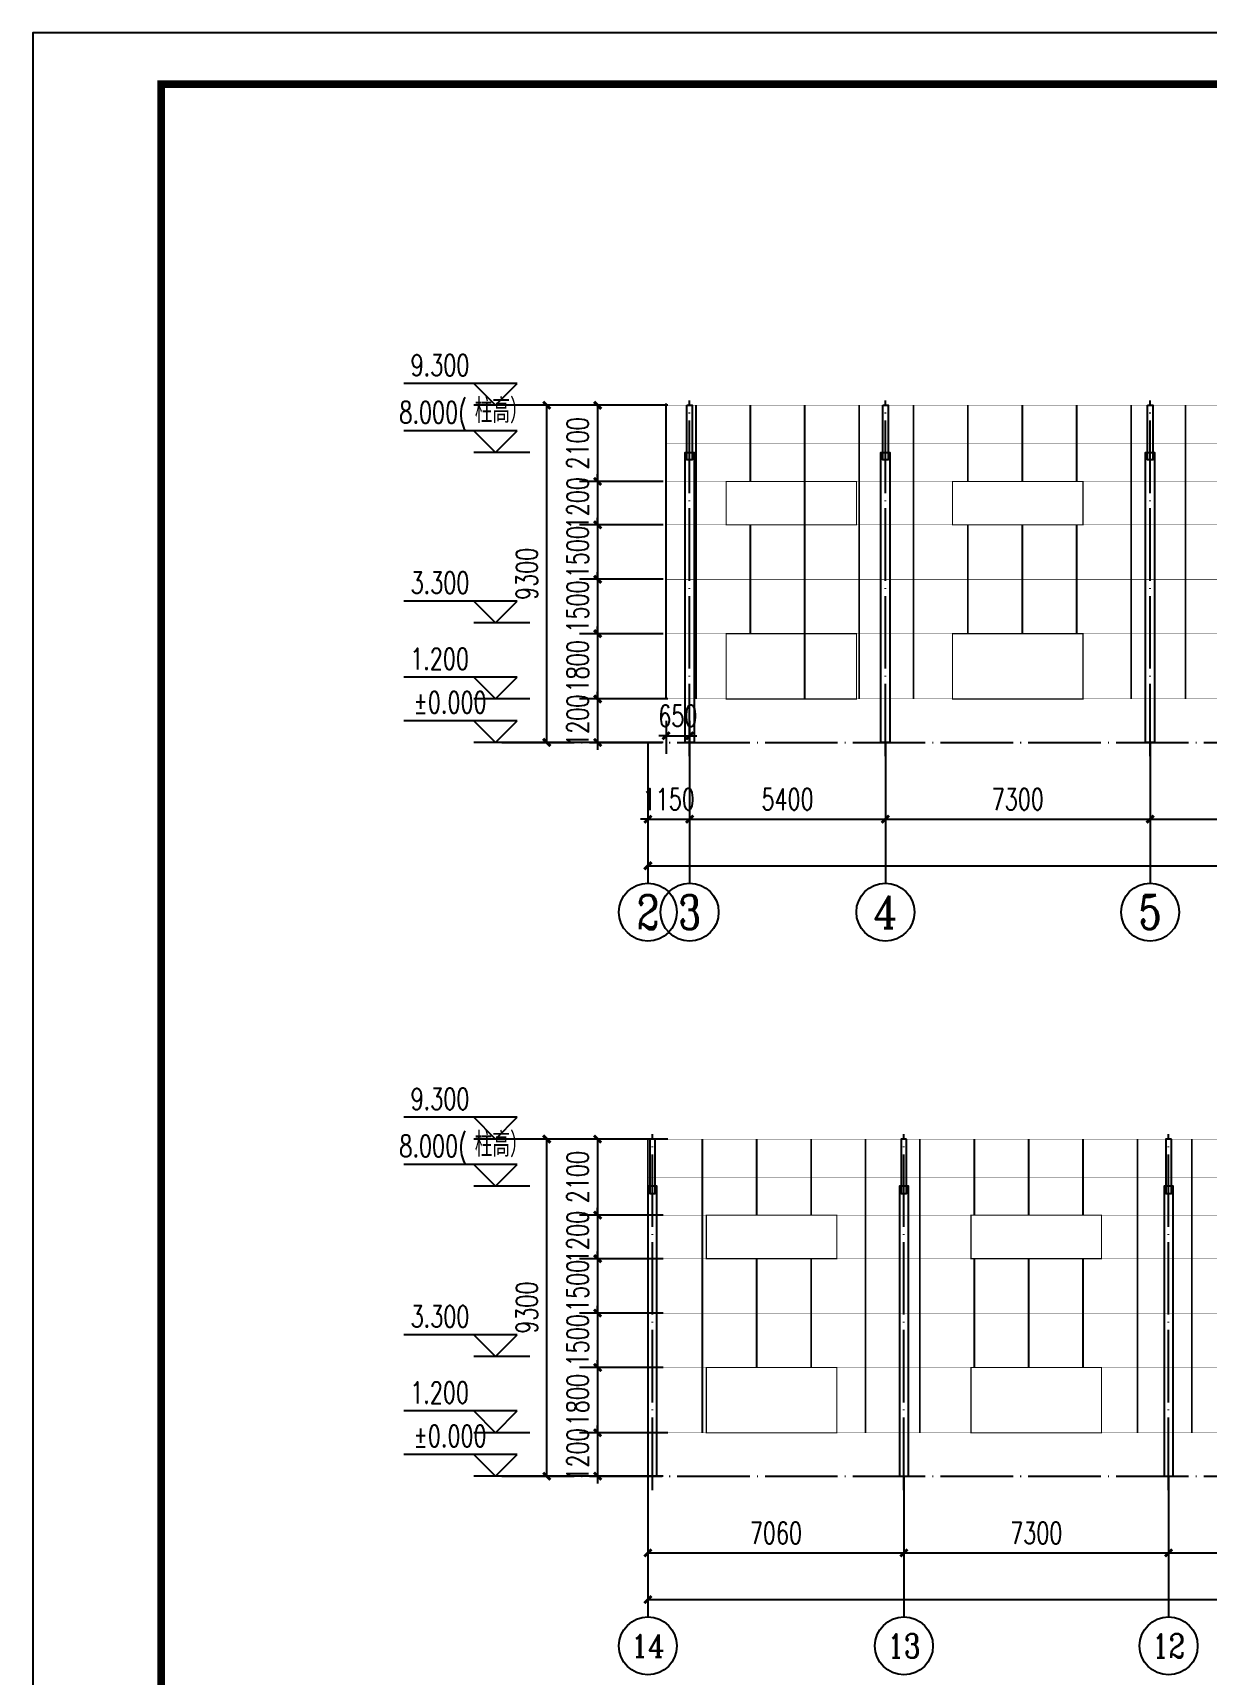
# Model space of a CAD drawing. Extents: x -89996 to 1006241, y -2176 to 440573.
# Drawn here: x 678121 to 710506, y 36525 to 81824 of the extents above; entities that cross this region are included whole.
import ezdxf
from ezdxf.enums import TextEntityAlignment as Align

# ---------------------------------------------------------------- set-up
doc = ezdxf.new("R2010")
doc.units = 0
doc.header["$LTSCALE"] = 1000
doc.header["$MEASUREMENT"] = 0
doc.linetypes.add('DOTE', pattern=[2.42, 2, -0.2, 0.02, -0.2])
for name, color, linetype in [('AXIS', 3, 'Continuous'), ('AXIS_TEXT', 7, 'Continuous'), ('DIM_ELEV', 3, 'Continuous'), ('DOTE', 1, 'DOTE'), ('GZ', 50, 'Continuous'), ('LT', 27, 'Continuous'), ('PUB_TEXT', 7, 'Continuous'), ('PUB_TITLE', 4, 'Continuous')]:
    doc.layers.add(name, color=color, linetype=linetype)
doc.styles.add('_TCH_AXIS', font='COMPLEX', dxfattribs={"bigfont": 'GBCBIG'})
doc.styles.add('_TCH_DIM', font='SIMPLEX', dxfattribs={"bigfont": 'GBCBIG'})
doc.styles.add('_TCH_DIM_T3', font='SIMPLEX', dxfattribs={"width": 0.705882, "bigfont": 'GBCBIG'})
doc.styles.add('COMPLEX', font='COMPLEX')
doc.dimstyles.new('_TCH_ARCH&&200', dxfattribs={"dimtxt": 595, "dimasz": 200, "dimexe": 500, "dimexo": 600, "dimgap": 252.5, "dimtad": 1, "dimdec": 0, "dimzin": 0, "dimdsep": 46, "dimtxsty": '_TCH_DIM_T3', "dimblk": 'ARCHTICK', "dimcen": 0.09, "dimclrt": 7, "dimazin": 2, "dimtfac": 1, "dimtdec": 0, "dimtix": 1, "dimtmove": 2, "dimatfit": 3, "dimfxl": 0, "dimtolj": 1, "dimtzin": 0, "dimarcsym": 0})
doc.dimstyles.new('TCH-200-1', dxfattribs={"dimtxt": 595, "dimasz": 200, "dimexe": 500, "dimexo": 600, "dimgap": 252.5, "dimtad": 1, "dimdec": 0, "dimzin": 0, "dimdsep": 46, "dimtxsty": '_TCH_DIM_T3', "dimblk": 'ARCHTICK', "dimcen": 0.09, "dimclrd": 3, "dimclre": 3, "dimclrt": 7, "dimazin": 2, "dimtfac": 1, "dimtdec": 0, "dimtix": 1, "dimtmove": 2, "dimatfit": 3, "dimfxl": 0, "dimtolj": 1, "dimtzin": 0, "dimarcsym": 0})

# ---------------------------------------------------------------- blocks, each defined once
blk = doc.blocks.new('_ArchTick')
at = {"color": 0, "linetype": 'ByBlock', "const_width": 0.4}
blk.add_lwpolyline([(-0.5, -0.5), (0.5, 0.5)], dxfattribs=at)
blk = doc.blocks.new('*D788')
at = {"color": 3, "lineweight": -2, "transparency": 16777216}
for p, q in [((695558, 71551), (691793, 71551)), ((692293, 62251), (692293, 71551)), ((695248, 62251), (691793, 62251))]:
    blk.add_line(p, q, dxfattribs=at)
at = {"layer": 'Defpoints', "color": 0, "transparency": 16777216}
for p in [(692293, 71551), (696158, 71551), (695848, 62251)]:
    blk.add_point(p, dxfattribs=at)
at = {"color": 3, "lineweight": -2, "transparency": 16777216, "xscale": 200, "yscale": 200, "zscale": 200}
for p, rotation in [((692293, 71551), 90), ((692293, 62251), 270)]:
    blk.add_blockref('_ArchTick', p, dxfattribs=dict(at, rotation=rotation))
at = {"color": 7, "transparency": 16777216, "insert": (691743, 66901), "char_height": 595, "attachment_point": 5, "rotation": 90, "style": '_TCH_DIM_T3'}
blk.add_mtext('\\A1;9300', dxfattribs=at)
blk = doc.blocks.new('*D782')
at = {"layer": 'AXIS', "color": 0, "lineweight": -2, "transparency": 16777216}
for p, q in [((695633, 71551), (693197, 71551)), ((693697, 71551), (693697, 69451)), ((695508, 69451), (693197, 69451))]:
    blk.add_line(p, q, dxfattribs=at)
at = {"layer": 'Defpoints', "color": 0, "transparency": 16777216}
for p in [(696233, 71551), (693697, 69451), (696108, 69451)]:
    blk.add_point(p, dxfattribs=at)
at = {"layer": 'AXIS', "color": 0, "lineweight": -2, "transparency": 16777216, "xscale": 200, "yscale": 200, "zscale": 200}
for p, rotation in [((693697, 71551), 90), ((693697, 69451), 270)]:
    blk.add_blockref('_ArchTick', p, dxfattribs=dict(at, rotation=rotation))
at = {"layer": 'AXIS', "color": 7, "transparency": 16777216, "insert": (693147, 70501), "char_height": 595, "attachment_point": 5, "rotation": 90, "style": '_TCH_DIM_T3'}
blk.add_mtext('\\A1;2100', dxfattribs=at)
blk = doc.blocks.new('*D783')
at = {"layer": 'AXIS', "color": 0, "lineweight": -2, "transparency": 16777216}
for p, q in [((695508, 69451), (693197, 69451)), ((693697, 69451), (693697, 69651)), ((693697, 69451), (693697, 68251)), ((695508, 68251), (693197, 68251)), ((693697, 68251), (693697, 68051))]:
    blk.add_line(p, q, dxfattribs=at)
at = {"layer": 'Defpoints', "color": 0, "transparency": 16777216}
for p in [(696108, 69451), (693697, 68251), (696108, 68251)]:
    blk.add_point(p, dxfattribs=at)
at = {"layer": 'AXIS', "color": 0, "lineweight": -2, "transparency": 16777216, "xscale": 200, "yscale": 200, "zscale": 200}
for p, rotation in [((693697, 69451), 270), ((693697, 68251), 90)]:
    blk.add_blockref('_ArchTick', p, dxfattribs=dict(at, rotation=rotation))
at = {"layer": 'AXIS', "color": 7, "transparency": 16777216, "insert": (693147, 68851), "char_height": 595, "attachment_point": 5, "rotation": 90, "style": '_TCH_DIM_T3'}
blk.add_mtext('\\A1;1200', dxfattribs=at)
blk = doc.blocks.new('*D784')
at = {"layer": 'AXIS', "color": 0, "lineweight": -2, "transparency": 16777216}
for p, q in [((693697, 68251), (693697, 68451)), ((695508, 68251), (693197, 68251)), ((693697, 68251), (693697, 66751)), ((695508, 66751), (693197, 66751)), ((693697, 66751), (693697, 66551))]:
    blk.add_line(p, q, dxfattribs=at)
at = {"layer": 'Defpoints', "color": 0, "transparency": 16777216}
for p in [(696108, 68251), (693697, 66751), (696108, 66751)]:
    blk.add_point(p, dxfattribs=at)
at = {"layer": 'AXIS', "color": 0, "lineweight": -2, "transparency": 16777216, "xscale": 200, "yscale": 200, "zscale": 200}
for p, rotation in [((693697, 68251), 270), ((693697, 66751), 90)]:
    blk.add_blockref('_ArchTick', p, dxfattribs=dict(at, rotation=rotation))
at = {"layer": 'AXIS', "color": 7, "transparency": 16777216, "insert": (693147, 67501), "char_height": 595, "attachment_point": 5, "rotation": 90, "style": '_TCH_DIM_T3'}
blk.add_mtext('\\A1;1500', dxfattribs=at)
blk = doc.blocks.new('*D785')
at = {"layer": 'AXIS', "color": 0, "lineweight": -2, "transparency": 16777216}
for p, q in [((695508, 66751), (693197, 66751)), ((693697, 66751), (693697, 66951)), ((693697, 66751), (693697, 65251)), ((695508, 65251), (693197, 65251)), ((693697, 65251), (693697, 65051))]:
    blk.add_line(p, q, dxfattribs=at)
at = {"layer": 'Defpoints', "color": 0, "transparency": 16777216}
for p in [(696108, 66751), (693697, 65251), (696108, 65251)]:
    blk.add_point(p, dxfattribs=at)
at = {"layer": 'AXIS', "color": 0, "lineweight": -2, "transparency": 16777216, "xscale": 200, "yscale": 200, "zscale": 200}
for p, rotation in [((693697, 66751), 270), ((693697, 65251), 90)]:
    blk.add_blockref('_ArchTick', p, dxfattribs=dict(at, rotation=rotation))
at = {"layer": 'AXIS', "color": 7, "transparency": 16777216, "insert": (693147, 66001), "char_height": 595, "attachment_point": 5, "rotation": 90, "style": '_TCH_DIM_T3'}
blk.add_mtext('\\A1;1500', dxfattribs=at)
blk = doc.blocks.new('*D786')
at = {"layer": 'AXIS', "color": 0, "lineweight": -2, "transparency": 16777216}
for p, q in [((695508, 65251), (693197, 65251)), ((693697, 65251), (693697, 65451)), ((693697, 65251), (693697, 63451)), ((695508, 63451), (693197, 63451)), ((693697, 63451), (693697, 63251))]:
    blk.add_line(p, q, dxfattribs=at)
at = {"layer": 'Defpoints', "color": 0, "transparency": 16777216}
for p in [(696108, 65251), (693697, 63451), (696108, 63451)]:
    blk.add_point(p, dxfattribs=at)
at = {"layer": 'AXIS', "color": 0, "lineweight": -2, "transparency": 16777216, "xscale": 200, "yscale": 200, "zscale": 200}
for p, rotation in [((693697, 65251), 270), ((693697, 63451), 90)]:
    blk.add_blockref('_ArchTick', p, dxfattribs=dict(at, rotation=rotation))
at = {"layer": 'AXIS', "color": 7, "transparency": 16777216, "insert": (693147, 64351), "char_height": 595, "attachment_point": 5, "rotation": 90, "style": '_TCH_DIM_T3'}
blk.add_mtext('\\A1;1800', dxfattribs=at)
blk = doc.blocks.new('*D787')
at = {"layer": 'AXIS', "color": 0, "lineweight": -2, "transparency": 16777216}
for p, q in [((695633, 63451), (693197, 63451)), ((693697, 63451), (693697, 63651)), ((693697, 63451), (693697, 62251)), ((695508, 62251), (693197, 62251)), ((693697, 62251), (693697, 62051))]:
    blk.add_line(p, q, dxfattribs=at)
at = {"layer": 'Defpoints', "color": 0, "transparency": 16777216}
for p in [(696233, 63451), (693697, 62251), (696108, 62251)]:
    blk.add_point(p, dxfattribs=at)
at = {"layer": 'AXIS', "color": 0, "lineweight": -2, "transparency": 16777216, "xscale": 200, "yscale": 200, "zscale": 200}
for p, rotation in [((693697, 63451), 270), ((693697, 62251), 90)]:
    blk.add_blockref('_ArchTick', p, dxfattribs=dict(at, rotation=rotation))
at = {"layer": 'AXIS', "color": 7, "transparency": 16777216, "insert": (693147, 62851), "char_height": 595, "attachment_point": 5, "rotation": 90, "style": '_TCH_DIM_T3'}
blk.add_mtext('\\A1;1200', dxfattribs=at)
blk = doc.blocks.new('A$C42343755')
at = {"layer": 'DOTE', "linetype": 'DOTE'}
blk.add_line((0, -382), (0, 9436), dxfattribs=at)
at = {"layer": 'GZ'}
for points in [[(-75, 9300), (75, 9300), (75, 7800), (-75, 7800)], [(-125, 0), (-125, 8000), (125, 8000), (125, 0)]]:
    blk.add_lwpolyline(points, close=True, dxfattribs=at)
blk = doc.blocks.new('*D789')
at = {"color": 3, "lineweight": -2, "transparency": 16777216}
for p, q in [((695583, 62851), (695583, 61935)), ((696233, 62851), (696233, 61935)), ((695583, 62435), (695383, 62435)), ((695583, 62435), (696233, 62435)), ((696233, 62435), (696433, 62435))]:
    blk.add_line(p, q, dxfattribs=at)
at = {"layer": 'Defpoints', "color": 0, "transparency": 16777216}
for p in [(695583, 63451), (696233, 63451), (696233, 62435)]:
    blk.add_point(p, dxfattribs=at)
at = {"color": 3, "lineweight": -2, "transparency": 16777216, "xscale": 200, "yscale": 200, "zscale": 200}
blk.add_blockref('_ArchTick', (695583, 62435), dxfattribs=at)
at = {"color": 3, "lineweight": -2, "transparency": 16777216, "xscale": 200, "yscale": 200, "zscale": 200, "rotation": 180}
blk.add_blockref('_ArchTick', (696233, 62435), dxfattribs=at)
at = {"color": 7, "transparency": 16777216, "insert": (695908, 62985), "char_height": 595, "attachment_point": 5, "style": '_TCH_DIM_T3'}
blk.add_mtext('\\A1;650', dxfattribs=at)
blk = doc.blocks.new('*D798')
at = {"color": 3, "lineweight": -2, "transparency": 16777216}
for p, q in [((695558, 51312), (691793, 51312)), ((692293, 42012), (692293, 51312)), ((695248, 42012), (691793, 42012))]:
    blk.add_line(p, q, dxfattribs=at)
at = {"layer": 'Defpoints', "color": 0, "transparency": 16777216}
for p in [(692293, 51312), (696158, 51312), (695848, 42012)]:
    blk.add_point(p, dxfattribs=at)
at = {"color": 3, "lineweight": -2, "transparency": 16777216, "xscale": 200, "yscale": 200, "zscale": 200}
for p, rotation in [((692293, 51312), 90), ((692293, 42012), 270)]:
    blk.add_blockref('_ArchTick', p, dxfattribs=dict(at, rotation=rotation))
at = {"color": 7, "transparency": 16777216, "insert": (691743, 46662), "char_height": 595, "attachment_point": 5, "rotation": 90, "style": '_TCH_DIM_T3'}
blk.add_mtext('\\A1;9300', dxfattribs=at)
blk = doc.blocks.new('*D799')
at = {"layer": 'AXIS', "color": 0, "lineweight": -2, "transparency": 16777216}
for p, q in [((695633, 51312), (693197, 51312)), ((693697, 51312), (693697, 49212)), ((695508, 49212), (693197, 49212))]:
    blk.add_line(p, q, dxfattribs=at)
at = {"layer": 'Defpoints', "color": 0, "transparency": 16777216}
for p in [(696233, 51312), (693697, 49212), (696108, 49212)]:
    blk.add_point(p, dxfattribs=at)
at = {"layer": 'AXIS', "color": 0, "lineweight": -2, "transparency": 16777216, "xscale": 200, "yscale": 200, "zscale": 200}
for p, rotation in [((693697, 51312), 90), ((693697, 49212), 270)]:
    blk.add_blockref('_ArchTick', p, dxfattribs=dict(at, rotation=rotation))
at = {"layer": 'AXIS', "color": 7, "transparency": 16777216, "insert": (693147, 50262), "char_height": 595, "attachment_point": 5, "rotation": 90, "style": '_TCH_DIM_T3'}
blk.add_mtext('\\A1;2100', dxfattribs=at)
blk = doc.blocks.new('*D800')
at = {"layer": 'AXIS', "color": 0, "lineweight": -2, "transparency": 16777216}
for p, q in [((693697, 49212), (693697, 49412)), ((695508, 49212), (693197, 49212)), ((693697, 49212), (693697, 48012)), ((695508, 48012), (693197, 48012)), ((693697, 48012), (693697, 47812))]:
    blk.add_line(p, q, dxfattribs=at)
at = {"layer": 'Defpoints', "color": 0, "transparency": 16777216}
for p in [(696108, 49212), (693697, 48012), (696108, 48012)]:
    blk.add_point(p, dxfattribs=at)
at = {"layer": 'AXIS', "color": 0, "lineweight": -2, "transparency": 16777216, "xscale": 200, "yscale": 200, "zscale": 200}
for p, rotation in [((693697, 49212), 270), ((693697, 48012), 90)]:
    blk.add_blockref('_ArchTick', p, dxfattribs=dict(at, rotation=rotation))
at = {"layer": 'AXIS', "color": 7, "transparency": 16777216, "insert": (693147, 48612), "char_height": 595, "attachment_point": 5, "rotation": 90, "style": '_TCH_DIM_T3'}
blk.add_mtext('\\A1;1200', dxfattribs=at)
blk = doc.blocks.new('*D801')
at = {"layer": 'AXIS', "color": 0, "lineweight": -2, "transparency": 16777216}
for p, q in [((693697, 48012), (693697, 48212)), ((695508, 48012), (693197, 48012)), ((693697, 48012), (693697, 46512)), ((695508, 46512), (693197, 46512)), ((693697, 46512), (693697, 46312))]:
    blk.add_line(p, q, dxfattribs=at)
at = {"layer": 'Defpoints', "color": 0, "transparency": 16777216}
for p in [(696108, 48012), (693697, 46512), (696108, 46512)]:
    blk.add_point(p, dxfattribs=at)
at = {"layer": 'AXIS', "color": 0, "lineweight": -2, "transparency": 16777216, "xscale": 200, "yscale": 200, "zscale": 200}
for p, rotation in [((693697, 48012), 270), ((693697, 46512), 90)]:
    blk.add_blockref('_ArchTick', p, dxfattribs=dict(at, rotation=rotation))
at = {"layer": 'AXIS', "color": 7, "transparency": 16777216, "insert": (693147, 47262), "char_height": 595, "attachment_point": 5, "rotation": 90, "style": '_TCH_DIM_T3'}
blk.add_mtext('\\A1;1500', dxfattribs=at)
blk = doc.blocks.new('*D802')
at = {"layer": 'AXIS', "color": 0, "lineweight": -2, "transparency": 16777216}
for p, q in [((693697, 46512), (693697, 46712)), ((695508, 46512), (693197, 46512)), ((693697, 46512), (693697, 45012)), ((695508, 45012), (693197, 45012)), ((693697, 45012), (693697, 44812))]:
    blk.add_line(p, q, dxfattribs=at)
at = {"layer": 'Defpoints', "color": 0, "transparency": 16777216}
for p in [(696108, 46512), (693697, 45012), (696108, 45012)]:
    blk.add_point(p, dxfattribs=at)
at = {"layer": 'AXIS', "color": 0, "lineweight": -2, "transparency": 16777216, "xscale": 200, "yscale": 200, "zscale": 200}
for p, rotation in [((693697, 46512), 270), ((693697, 45012), 90)]:
    blk.add_blockref('_ArchTick', p, dxfattribs=dict(at, rotation=rotation))
at = {"layer": 'AXIS', "color": 7, "transparency": 16777216, "insert": (693147, 45762), "char_height": 595, "attachment_point": 5, "rotation": 90, "style": '_TCH_DIM_T3'}
blk.add_mtext('\\A1;1500', dxfattribs=at)
blk = doc.blocks.new('*D803')
at = {"layer": 'AXIS', "color": 0, "lineweight": -2, "transparency": 16777216}
for p, q in [((695508, 45012), (693197, 45012)), ((693697, 45012), (693697, 45212)), ((693697, 45012), (693697, 43212)), ((695508, 43212), (693197, 43212)), ((693697, 43212), (693697, 43012))]:
    blk.add_line(p, q, dxfattribs=at)
at = {"layer": 'Defpoints', "color": 0, "transparency": 16777216}
for p in [(696108, 45012), (693697, 43212), (696108, 43212)]:
    blk.add_point(p, dxfattribs=at)
at = {"layer": 'AXIS', "color": 0, "lineweight": -2, "transparency": 16777216, "xscale": 200, "yscale": 200, "zscale": 200}
for p, rotation in [((693697, 45012), 270), ((693697, 43212), 90)]:
    blk.add_blockref('_ArchTick', p, dxfattribs=dict(at, rotation=rotation))
at = {"layer": 'AXIS', "color": 7, "transparency": 16777216, "insert": (693147, 44112), "char_height": 595, "attachment_point": 5, "rotation": 90, "style": '_TCH_DIM_T3'}
blk.add_mtext('\\A1;1800', dxfattribs=at)
blk = doc.blocks.new('*D804')
at = {"layer": 'AXIS', "color": 0, "lineweight": -2, "transparency": 16777216}
for p, q in [((695633, 43212), (693197, 43212)), ((693697, 43212), (693697, 43412)), ((693697, 43212), (693697, 42012)), ((695508, 42012), (693197, 42012)), ((693697, 42012), (693697, 41812))]:
    blk.add_line(p, q, dxfattribs=at)
at = {"layer": 'Defpoints', "color": 0, "transparency": 16777216}
for p in [(696233, 43212), (693697, 42012), (696108, 42012)]:
    blk.add_point(p, dxfattribs=at)
at = {"layer": 'AXIS', "color": 0, "lineweight": -2, "transparency": 16777216, "xscale": 200, "yscale": 200, "zscale": 200}
for p, rotation in [((693697, 43212), 270), ((693697, 42012), 90)]:
    blk.add_blockref('_ArchTick', p, dxfattribs=dict(at, rotation=rotation))
at = {"layer": 'AXIS', "color": 7, "transparency": 16777216, "insert": (693147, 42612), "char_height": 595, "attachment_point": 5, "rotation": 90, "style": '_TCH_DIM_T3'}
blk.add_mtext('\\A1;1200', dxfattribs=at)
blk = doc.blocks.new('*D2800')
at = {"layer": 'AXIS', "color": 0, "lineweight": -2, "transparency": 16777216}
for p, q in [((709443, 41412), (709443, 39396)), ((716743, 41412), (716743, 39396)), ((709443, 39896), (716743, 39896))]:
    blk.add_line(p, q, dxfattribs=at)
at = {"layer": 'Defpoints', "color": 0, "transparency": 16777216}
for p in [(709443, 42012), (716743, 42012), (716743, 39896)]:
    blk.add_point(p, dxfattribs=at)
at = {"layer": 'AXIS', "color": 0, "lineweight": -2, "transparency": 16777216, "xscale": 200, "yscale": 200, "zscale": 200, "rotation": 180}
blk.add_blockref('_ArchTick', (709443, 39896), dxfattribs=at)
at = {"layer": 'AXIS', "color": 0, "lineweight": -2, "transparency": 16777216, "xscale": 200, "yscale": 200, "zscale": 200}
blk.add_blockref('_ArchTick', (716743, 39896), dxfattribs=at)
at = {"layer": 'AXIS', "color": 7, "transparency": 16777216, "insert": (713093, 40446), "char_height": 595, "attachment_point": 5, "style": '_TCH_DIM_T3'}
blk.add_mtext('\\A1;7300', dxfattribs=at)
blk = doc.blocks.new('*D2801')
at = {"layer": 'AXIS', "color": 0, "lineweight": -2, "transparency": 16777216}
for p, q in [((702143, 41412), (702143, 39396)), ((709443, 41412), (709443, 39396)), ((702143, 39896), (709443, 39896))]:
    blk.add_line(p, q, dxfattribs=at)
at = {"layer": 'Defpoints', "color": 0, "transparency": 16777216}
for p in [(702143, 42012), (709443, 42012), (709443, 39896)]:
    blk.add_point(p, dxfattribs=at)
at = {"layer": 'AXIS', "color": 0, "lineweight": -2, "transparency": 16777216, "xscale": 200, "yscale": 200, "zscale": 200, "rotation": 180}
blk.add_blockref('_ArchTick', (702143, 39896), dxfattribs=at)
at = {"layer": 'AXIS', "color": 0, "lineweight": -2, "transparency": 16777216, "xscale": 200, "yscale": 200, "zscale": 200}
blk.add_blockref('_ArchTick', (709443, 39896), dxfattribs=at)
at = {"layer": 'AXIS', "color": 7, "transparency": 16777216, "insert": (705793, 40446), "char_height": 595, "attachment_point": 5, "style": '_TCH_DIM_T3'}
blk.add_mtext('\\A1;7300', dxfattribs=at)
blk = doc.blocks.new('*D2802')
at = {"layer": 'AXIS', "color": 0, "lineweight": -2, "transparency": 16777216}
for p, q in [((695083, 41412), (695083, 39396)), ((702143, 41412), (702143, 39396)), ((695083, 39896), (702143, 39896))]:
    blk.add_line(p, q, dxfattribs=at)
at = {"layer": 'Defpoints', "color": 0, "transparency": 16777216}
for p in [(695083, 42012), (702143, 42012), (702143, 39896)]:
    blk.add_point(p, dxfattribs=at)
at = {"layer": 'AXIS', "color": 0, "lineweight": -2, "transparency": 16777216, "xscale": 200, "yscale": 200, "zscale": 200, "rotation": 180}
blk.add_blockref('_ArchTick', (695083, 39896), dxfattribs=at)
at = {"layer": 'AXIS', "color": 0, "lineweight": -2, "transparency": 16777216, "xscale": 200, "yscale": 200, "zscale": 200}
blk.add_blockref('_ArchTick', (702143, 39896), dxfattribs=at)
at = {"layer": 'AXIS', "color": 7, "transparency": 16777216, "insert": (698613, 40446), "char_height": 595, "attachment_point": 5, "style": '_TCH_DIM_T3'}
blk.add_mtext('\\A1;7060', dxfattribs=at)
blk = doc.blocks.new('*D2803')
at = {"layer": 'AXIS', "color": 0, "lineweight": -2, "transparency": 16777216}
for p, q in [((695083, 41412), (695083, 38110)), ((774393, 41412), (774393, 38110)), ((695083, 38610), (774393, 38610))]:
    blk.add_line(p, q, dxfattribs=at)
at = {"layer": 'Defpoints', "color": 0, "transparency": 16777216}
for p in [(695083, 42012), (774393, 42012), (774393, 38610)]:
    blk.add_point(p, dxfattribs=at)
at = {"layer": 'AXIS', "color": 0, "lineweight": -2, "transparency": 16777216, "xscale": 200, "yscale": 200, "zscale": 200, "rotation": 180}
blk.add_blockref('_ArchTick', (695083, 38610), dxfattribs=at)
at = {"layer": 'AXIS', "color": 0, "lineweight": -2, "transparency": 16777216, "xscale": 200, "yscale": 200, "zscale": 200}
blk.add_blockref('_ArchTick', (774393, 38610), dxfattribs=at)
at = {"layer": 'AXIS', "color": 7, "transparency": 16777216, "insert": (734738, 39160), "char_height": 595, "attachment_point": 5, "style": '_TCH_DIM_T3'}
blk.add_mtext('\\A1;79310', dxfattribs=at)
blk = doc.blocks.new('*D2811')
at = {"layer": 'AXIS', "color": 0, "lineweight": -2, "transparency": 16777216}
for p, q in [((695083, 61651), (695083, 59635)), ((696233, 61651), (696233, 59635)), ((695083, 60135), (694883, 60135)), ((695083, 60135), (696233, 60135)), ((696233, 60135), (696433, 60135))]:
    blk.add_line(p, q, dxfattribs=at)
at = {"layer": 'Defpoints', "color": 0, "transparency": 16777216}
for p in [(695083, 62251), (696233, 62251), (696233, 60135)]:
    blk.add_point(p, dxfattribs=at)
at = {"layer": 'AXIS', "color": 0, "lineweight": -2, "transparency": 16777216, "xscale": 200, "yscale": 200, "zscale": 200}
blk.add_blockref('_ArchTick', (695083, 60135), dxfattribs=at)
at = {"layer": 'AXIS', "color": 0, "lineweight": -2, "transparency": 16777216, "xscale": 200, "yscale": 200, "zscale": 200, "rotation": 180}
blk.add_blockref('_ArchTick', (696233, 60135), dxfattribs=at)
at = {"layer": 'AXIS', "color": 7, "transparency": 16777216, "insert": (695658, 60685), "char_height": 595, "attachment_point": 5, "style": '_TCH_DIM_T3'}
blk.add_mtext('\\A1;1150', dxfattribs=at)
blk = doc.blocks.new('*D2812')
at = {"layer": 'AXIS', "color": 0, "lineweight": -2, "transparency": 16777216}
for p, q in [((696233, 61651), (696233, 59635)), ((701633, 61651), (701633, 59635)), ((696233, 60135), (701633, 60135))]:
    blk.add_line(p, q, dxfattribs=at)
at = {"layer": 'Defpoints', "color": 0, "transparency": 16777216}
for p in [(696233, 62251), (701633, 62251), (701633, 60135)]:
    blk.add_point(p, dxfattribs=at)
at = {"layer": 'AXIS', "color": 0, "lineweight": -2, "transparency": 16777216, "xscale": 200, "yscale": 200, "zscale": 200, "rotation": 180}
blk.add_blockref('_ArchTick', (696233, 60135), dxfattribs=at)
at = {"layer": 'AXIS', "color": 0, "lineweight": -2, "transparency": 16777216, "xscale": 200, "yscale": 200, "zscale": 200}
blk.add_blockref('_ArchTick', (701633, 60135), dxfattribs=at)
at = {"layer": 'AXIS', "color": 7, "transparency": 16777216, "insert": (698933, 60685), "char_height": 595, "attachment_point": 5, "style": '_TCH_DIM_T3'}
blk.add_mtext('\\A1;5400', dxfattribs=at)
blk = doc.blocks.new('*D2813')
at = {"layer": 'AXIS', "color": 0, "lineweight": -2, "transparency": 16777216}
for p, q in [((701633, 61651), (701633, 59635)), ((708933, 61651), (708933, 59635)), ((701633, 60135), (708933, 60135))]:
    blk.add_line(p, q, dxfattribs=at)
at = {"layer": 'Defpoints', "color": 0, "transparency": 16777216}
for p in [(701633, 62251), (708933, 62251), (708933, 60135)]:
    blk.add_point(p, dxfattribs=at)
at = {"layer": 'AXIS', "color": 0, "lineweight": -2, "transparency": 16777216, "xscale": 200, "yscale": 200, "zscale": 200, "rotation": 180}
blk.add_blockref('_ArchTick', (701633, 60135), dxfattribs=at)
at = {"layer": 'AXIS', "color": 0, "lineweight": -2, "transparency": 16777216, "xscale": 200, "yscale": 200, "zscale": 200}
blk.add_blockref('_ArchTick', (708933, 60135), dxfattribs=at)
at = {"layer": 'AXIS', "color": 7, "transparency": 16777216, "insert": (705283, 60685), "char_height": 595, "attachment_point": 5, "style": '_TCH_DIM_T3'}
blk.add_mtext('\\A1;7300', dxfattribs=at)
blk = doc.blocks.new('*D2814')
at = {"layer": 'AXIS', "color": 0, "lineweight": -2, "transparency": 16777216}
for p, q in [((708933, 61651), (708933, 59635)), ((716233, 61651), (716233, 59635)), ((708933, 60135), (716233, 60135))]:
    blk.add_line(p, q, dxfattribs=at)
at = {"layer": 'Defpoints', "color": 0, "transparency": 16777216}
for p in [(708933, 62251), (716233, 62251), (716233, 60135)]:
    blk.add_point(p, dxfattribs=at)
at = {"layer": 'AXIS', "color": 0, "lineweight": -2, "transparency": 16777216, "xscale": 200, "yscale": 200, "zscale": 200, "rotation": 180}
blk.add_blockref('_ArchTick', (708933, 60135), dxfattribs=at)
at = {"layer": 'AXIS', "color": 0, "lineweight": -2, "transparency": 16777216, "xscale": 200, "yscale": 200, "zscale": 200}
blk.add_blockref('_ArchTick', (716233, 60135), dxfattribs=at)
at = {"layer": 'AXIS', "color": 7, "transparency": 16777216, "insert": (712583, 60685), "char_height": 595, "attachment_point": 5, "style": '_TCH_DIM_T3'}
blk.add_mtext('\\A1;7300', dxfattribs=at)
blk = doc.blocks.new('*D2823')
at = {"layer": 'AXIS', "color": 0, "lineweight": -2, "transparency": 16777216}
for p, q in [((695083, 61651), (695083, 58349)), ((774393, 61651), (774393, 58349)), ((695083, 58849), (774393, 58849))]:
    blk.add_line(p, q, dxfattribs=at)
at = {"layer": 'Defpoints', "color": 0, "transparency": 16777216}
for p in [(695083, 62251), (774393, 62251), (774393, 58849)]:
    blk.add_point(p, dxfattribs=at)
at = {"layer": 'AXIS', "color": 0, "lineweight": -2, "transparency": 16777216, "xscale": 200, "yscale": 200, "zscale": 200, "rotation": 180}
blk.add_blockref('_ArchTick', (695083, 58849), dxfattribs=at)
at = {"layer": 'AXIS', "color": 0, "lineweight": -2, "transparency": 16777216, "xscale": 200, "yscale": 200, "zscale": 200}
blk.add_blockref('_ArchTick', (774393, 58849), dxfattribs=at)
at = {"layer": 'AXIS', "color": 7, "transparency": 16777216, "insert": (734738, 59399), "char_height": 595, "attachment_point": 5, "style": '_TCH_DIM_T3'}
blk.add_mtext('\\A1;79310', dxfattribs=at)
blk = doc.blocks.new('_AXISO')
blk.add_circle((0, 0), 0.5)
at = {"layer": 'AXIS_TEXT', "style": 'COMPLEX', "width": 1.041667}
blk.add_attdef('A', text='', height=0.56, dxfattribs=at).set_placement((-0.25, -0.28), (0.25, -0.28), align=Align.FIT)

msp = doc.modelspace()

# ---------------------------------------------------------------- linework, layer by layer
at = {"color": 6, "const_width": 50}
for points in [[(695582.97, 71550.56), (695582.97, 63450.56)], [(696407.97, 71550.56), (696407.97, 63450.56)], [(697907.97, 71550.56), (697907.97, 69450.56)], [(699407.97, 71550.56), (699407.97, 63450.56)], [(700907.97, 71550.56), (700907.97, 63450.56)], [(702407.97, 71550.56), (702407.97, 63450.56)], [(703907.97, 71550.56), (703907.97, 69450.56)], [(705407.97, 71550.56), (705407.97, 69450.56)], [(706907.97, 71550.56), (706907.97, 69450.56)], [(708407.97, 71550.56), (708407.97, 63450.56)], [(709907.97, 71550.56), (709907.97, 63450.56)], [(697907.97, 68250.56), (697907.97, 65250.56)], [(703907.97, 68250.56), (703907.97, 65250.56)], [(705407.97, 68250.56), (705407.97, 65250.56)], [(706907.97, 68250.56), (706907.97, 65250.56)], [(695083.14, 51311.57), (695083.14, 43211.57)], [(696583.14, 51311.57), (696583.14, 43211.57)], [(698083.14, 51311.57), (698083.14, 49211.57)], [(699583.14, 51311.57), (699583.14, 49211.57)], [(701083.14, 51311.57), (701083.14, 43211.57)], [(702583.14, 51311.57), (702583.14, 43211.57)], [(704083.14, 51311.57), (704083.14, 49211.57)], [(705583.14, 51311.57), (705583.14, 49211.57)], [(707083.14, 51311.57), (707083.14, 49211.57)], [(708583.14, 51311.57), (708583.14, 43211.57)], [(710083.14, 51311.57), (710083.14, 43211.57)], [(698083.14, 48011.57), (698083.14, 45011.57)], [(699583.14, 48011.57), (699583.14, 45011.57)], [(704083.14, 48011.57), (704083.14, 45011.57)], [(705583.14, 48011.57), (705583.14, 45011.57)], [(707083.14, 48011.57), (707083.14, 45011.57)]]:
    msp.add_lwpolyline(points, dxfattribs=at)
at = {"const_width": 30}
for points in [[(697237.97, 69450.56), (700837.97, 69450.56), (700837.97, 68250.56), (697237.97, 68250.56)], [(703482.97, 69450.56), (707082.97, 69450.56), (707082.97, 68250.56), (703482.97, 68250.56)], [(697237.97, 65250.56), (700837.97, 65250.56), (700837.97, 63450.56), (697237.97, 63450.56)], [(703482.97, 65250.56), (707082.97, 65250.56), (707082.97, 63450.56), (703482.97, 63450.56)], [(700293.14, 49211.57), (696693.14, 49211.57), (696693.14, 48011.57), (700293.14, 48011.57)], [(707593.14, 49211.57), (703993.14, 49211.57), (703993.14, 48011.57), (707593.14, 48011.57)], [(700293.14, 45011.57), (696693.14, 45011.57), (696693.14, 43211.57), (700293.14, 43211.57)], [(707593.14, 45011.57), (703993.14, 45011.57), (703993.14, 43211.57), (707593.14, 43211.57)]]:
    msp.add_lwpolyline(points, close=True, dxfattribs=at)
at = {"layer": 'AXIS'}
for p, q in [((695083.14, 62250.56), (695083.14, 58370.79)), ((696232.97, 62250.56), (696232.97, 58370.79)), ((701632.97, 62250.56), (701632.97, 58370.79)), ((708932.97, 62250.56), (708932.97, 58370.79)), ((695083.14, 42011.57), (695083.14, 38131.8)), ((702143.14, 42011.57), (702143.14, 38131.8)), ((709443.14, 42011.57), (709443.14, 38131.8))]:
    msp.add_line(p, q, dxfattribs=at)
at = {"layer": 'DIM_ELEV'}
for p, q in [((691478.05, 72150.56), (688348.05, 72150.56)), ((690878.05, 71550.56), (690278.05, 72150.56)), ((690878.05, 71550.56), (691478.05, 72150.56)), ((691826.4, 71550.56), (690278.05, 71550.56)), ((691478.05, 70850.56), (688348.05, 70850.56)), ((690878.05, 70250.56), (690278.05, 70850.56)), ((690878.05, 70250.56), (691478.05, 70850.56)), ((691826.4, 70250.56), (690278.05, 70250.56)), ((691478.05, 66150.56), (688348.05, 66150.56)), ((690878.05, 65550.56), (690278.05, 66150.56)), ((690878.05, 65550.56), (691478.05, 66150.56)), ((691826.4, 65550.56), (690278.05, 65550.56)), ((691478.05, 64050.56), (688348.05, 64050.56)), ((690878.05, 63450.56), (690278.05, 64050.56)), ((690878.05, 63450.56), (691478.05, 64050.56)), ((691826.4, 63450.56), (690278.05, 63450.56)), ((691478.05, 62850.56), (688348.05, 62850.56)), ((690878.05, 62250.56), (690278.05, 62850.56)), ((690878.05, 62250.56), (691478.05, 62850.56)), ((691826.4, 62250.56), (690278.05, 62250.56)), ((691478.05, 51911.57), (688348.05, 51911.57)), ((690878.05, 51311.57), (690278.05, 51911.57)), ((690878.05, 51311.57), (691478.05, 51911.57)), ((691826.4, 51311.57), (690278.05, 51311.57)), ((691478.05, 50611.57), (688348.05, 50611.57)), ((690878.05, 50011.57), (690278.05, 50611.57)), ((690878.05, 50011.57), (691478.05, 50611.57)), ((691826.4, 50011.57), (690278.05, 50011.57)), ((691478.05, 45911.57), (688348.05, 45911.57)), ((690878.05, 45311.57), (690278.05, 45911.57)), ((690878.05, 45311.57), (691478.05, 45911.57)), ((691826.4, 45311.57), (690278.05, 45311.57)), ((691478.05, 43811.57), (688348.05, 43811.57)), ((690878.05, 43211.57), (690278.05, 43811.57)), ((690878.05, 43211.57), (691478.05, 43811.57)), ((691826.4, 43211.57), (690278.05, 43211.57)), ((691478.05, 42611.57), (688348.05, 42611.57)), ((690878.05, 42011.57), (690278.05, 42611.57)), ((690878.05, 42011.57), (691478.05, 42611.57)), ((691826.4, 42011.57), (690278.05, 42011.57))]:
    msp.add_line(p, q, dxfattribs=at)
at = {"layer": 'DOTE', "linetype": 'DOTE'}
for p, q in [((695582.97, 63450.56), (695582.97, 71600.91)), ((691052.84, 62250.56), (775044.38, 62250.56)), ((691052.84, 42011.57), (775044.38, 42011.57))]:
    msp.add_line(p, q, dxfattribs=at)
at = {"layer": 'LT', "linetype": 'ByBlock', "const_width": 10}
for points in [[(774392.97, 71550.56), (695582.97, 71550.56)], [(774392.97, 70500.56), (695582.97, 70500.56)], [(774392.97, 69450.56), (695582.97, 69450.56)], [(774392.97, 68250.56), (695582.97, 68250.56)], [(774392.97, 66750.56), (695582.97, 66750.56)], [(717632.97, 65250.56), (695582.97, 65250.56)], [(717632.97, 63450.56), (695582.97, 63450.56)], [(695083.14, 51311.57), (773893.14, 51311.57)], [(695083.14, 50261.57), (773893.14, 50261.57)], [(695083.14, 49211.57), (773893.14, 49211.57)], [(695083.14, 48011.57), (773893.14, 48011.57)], [(695083.14, 46511.57), (773893.14, 46511.57)], [(695083.14, 45011.57), (716743.14, 45011.57)], [(695083.14, 43211.57), (716743.14, 43211.57)]]:
    msp.add_lwpolyline(points, dxfattribs=at)
at = {"layer": 'PUB_TITLE'}
msp.add_lwpolyline([(678121.29, -2176.39), (796921.29, -2176.39), (796921.29, 81823.61), (678121.29, 81823.61)], close=True, dxfattribs=at)
at = {"layer": 'PUB_TITLE', "const_width": 212.12}
msp.add_lwpolyline([(681656.65, -762.25), (681656.65, 80409.47), (795507.15, 80409.47), (795507.15, -762.25)], close=True, dxfattribs=at)

# ---------------------------------------------------------------- block references
for p in [(696232.97, 62250.56), (701632.97, 62250.56), (708932.97, 62250.56)]:
    msp.add_blockref('A$C42343755', p)
at = {"xscale": -1}
for p in [(695208.14, 42011.57), (702143.14, 42011.57), (709443.14, 42011.57)]:
    msp.add_blockref('A$C42343755', p, dxfattribs=at)
at = {"layer": 'AXIS'}
ref = msp.add_blockref('_AXISO', (695083.14, 57570.79), dxfattribs=dict(at, xscale=1600, yscale=1600, zscale=1600))
ref.add_attrib('A', '2', dxfattribs={"layer": 'AXIS_TEXT', "height": 931.9, "style": '_TCH_AXIS'}).set_placement((694772.51, 57104.84), (695393.77, 57104.84), align=Align.FIT)
ref = msp.add_blockref('_AXISO', (696232.97, 57570.79), dxfattribs=dict(at, xscale=1600, yscale=1600, zscale=1600))
ref.add_attrib('A', '3', dxfattribs={"layer": 'AXIS_TEXT', "height": 931.9, "style": '_TCH_AXIS'}).set_placement((695922.33, 57104.84), (696543.6, 57104.84), align=Align.FIT)
ref = msp.add_blockref('_AXISO', (701632.97, 57570.79), dxfattribs=dict(at, xscale=1600, yscale=1600, zscale=1600))
ref.add_attrib('A', '4', dxfattribs={"layer": 'AXIS_TEXT', "height": 890.88, "style": '_TCH_AXIS'}).set_placement((701293.58, 57125.35), (701972.35, 57125.35), align=Align.FIT)
ref = msp.add_blockref('_AXISO', (708932.97, 57570.79), dxfattribs=dict(at, xscale=1600, yscale=1600, zscale=1600))
ref.add_attrib('A', '5', dxfattribs={"layer": 'AXIS_TEXT', "height": 931.9, "style": '_TCH_AXIS'}).set_placement((708622.33, 57104.84), (709243.6, 57104.84), align=Align.FIT)
ref = msp.add_blockref('_AXISO', (695083.14, 37331.8), dxfattribs=dict(at, xscale=1600, yscale=1600, zscale=1600))
ref.add_attrib('A', '14', dxfattribs={"layer": 'AXIS_TEXT', "height": 628.15, "style": '_TCH_AXIS'}).set_placement((694619.51, 37017.72), (695546.78, 37017.72), align=Align.FIT)
ref = msp.add_blockref('_AXISO', (702143.14, 37331.8), dxfattribs=dict(at, xscale=1600, yscale=1600, zscale=1600))
ref.add_attrib('A', '13', dxfattribs={"layer": 'AXIS_TEXT', "height": 656.891, "style": '_TCH_AXIS'}).set_placement((701689.57, 37003.35), (702596.71, 37003.35), align=Align.FIT)
ref = msp.add_blockref('_AXISO', (709443.14, 37331.8), dxfattribs=dict(at, xscale=1600, yscale=1600, zscale=1600))
ref.add_attrib('A', '12', dxfattribs={"layer": 'AXIS_TEXT', "height": 656.891, "style": '_TCH_AXIS'}).set_placement((708989.57, 37003.35), (709896.71, 37003.35), align=Align.FIT)

# ---------------------------------------------------------------- texts
at = {"layer": 'PUB_TEXT', "style": '_TCH_DIM', "width": 0.705882}
for s, p in [('9.300', (688540.05, 72360.56)), ('8.000(', (688229.1, 71060.56)), ('3.300', (688540.05, 66360.56)), ('1.200', (688528.05, 64260.56)), ('%%P0.000', (688618.05, 63060.56)), ('9.300', (688540.05, 52121.57)), ('8.000(', (688229.1, 50821.57)), ('3.300', (688540.05, 46121.57)), ('1.200', (688528.05, 44021.57)), ('%%P0.000', (688618.05, 42821.57))]:
    msp.add_text(s, height=595, dxfattribs=at).set_placement(p)
at = {"layer": 'PUB_TEXT', "style": '_TCH_DIM'}
for p in [(690309.1, 71060.56), (690309.1, 50821.57)]:
    msp.add_text('柱高）', height=675.177, dxfattribs=at).set_placement(p)

# ---------------------------------------------------------------- dimensions: what is measured, and where the dimension line sits
for base, p1, p2, picture, middle in [((692293.05, 71550.56), (695848.36, 62250.56), (696157.97, 71550.56), '*D788', (691743.05, 66900.56)), ((692293.05, 51311.57), (695848.36, 42011.57), (696157.97, 51311.57), '*D798', (691743.05, 46661.57))]:
    dim = msp.add_linear_dim(base=base, p1=p1, p2=p2, angle=90, dimstyle='TCH-200-1')
    dim.commit()
    dim.dimension.update_dxf_attribs({"geometry": picture, "text_midpoint": middle})
dim = msp.add_linear_dim(base=(696232.97, 62435.23), p1=(695582.97, 63450.56), p2=(696232.97, 63450.56), dimstyle='TCH-200-1')
dim.commit()
dim.dimension.update_dxf_attribs({"geometry": '*D789', "text_midpoint": (695907.97, 62985.23)})
at = {"layer": 'AXIS'}
for base, p1, p2, picture, middle in [((693697.17, 69450.56), (696232.97, 71550.56), (696107.97, 69450.56), '*D782', (693147.17, 70500.56)), ((693697.17, 68250.56), (696107.97, 69450.56), (696107.97, 68250.56), '*D783', (693147.17, 68850.56)), ((693697.17, 66750.56), (696107.97, 68250.56), (696107.97, 66750.56), '*D784', (693147.17, 67500.56)), ((693697.17, 65250.56), (696107.97, 66750.56), (696107.97, 65250.56), '*D785', (693147.17, 66000.56)), ((693697.17, 63450.56), (696107.97, 65250.56), (696107.97, 63450.56), '*D786', (693147.17, 64350.56)), ((693697.17, 62250.56), (696232.97, 63450.56), (696107.97, 62250.56), '*D787', (693147.17, 62850.56)), ((693697.17, 49211.57), (696232.97, 51311.57), (696107.97, 49211.57), '*D799', (693147.17, 50261.57)), ((693697.17, 48011.57), (696107.97, 49211.57), (696107.97, 48011.57), '*D800', (693147.17, 48611.57)), ((693697.17, 46511.57), (696107.97, 48011.57), (696107.97, 46511.57), '*D801', (693147.17, 47261.57)), ((693697.17, 45011.57), (696107.97, 46511.57), (696107.97, 45011.57), '*D802', (693147.17, 45761.57)), ((693697.17, 43211.57), (696107.97, 45011.57), (696107.97, 43211.57), '*D803', (693147.17, 44111.57)), ((693697.17, 42011.57), (696232.97, 43211.57), (696107.97, 42011.57), '*D804', (693147.17, 42611.57))]:
    dim = msp.add_linear_dim(base=base, p1=p1, p2=p2, angle=270, dimstyle='_TCH_ARCH&&200', dxfattribs=at)
    dim.commit()
    dim.dimension.update_dxf_attribs({"geometry": picture, "text_midpoint": middle})
for p1, p2, distance, picture, middle in [((695083.14, 62250.56), (696232.97, 62250.56), -2115.86, '*D2811', (695658.05, 60684.7)), ((695083.14, 62250.56), (774392.97, 62250.56), -3401.81, '*D2823', (734738.05, 59398.76)), ((696232.97, 62250.56), (701632.97, 62250.56), -2115.86, '*D2812', (698932.97, 60684.7)), ((701632.97, 62250.56), (708932.97, 62250.56), -2115.86, '*D2813', (705282.97, 60684.7)), ((708932.97, 62250.56), (716232.97, 62250.56), -2115.86, '*D2814', (712582.97, 60684.7)), ((695083.14, 42011.57), (702143.14, 42011.57), -2115.86, '*D2802', (698613.14, 40445.7)), ((695083.14, 42011.57), (774392.97, 42011.57), -3401.81, '*D2803', (734738.05, 39159.76)), ((702143.14, 42011.57), (709443.14, 42011.57), -2115.86, '*D2801', (705793.14, 40445.7)), ((709443.14, 42011.57), (716743.14, 42011.57), -2115.86, '*D2800', (713093.14, 40445.7))]:
    dim = msp.add_aligned_dim(p1=p1, p2=p2, distance=distance, dimstyle='_TCH_ARCH&&200', dxfattribs=at)
    dim.commit()
    dim.dimension.update_dxf_attribs({"geometry": picture, "text_midpoint": middle})

doc.saveas('drawing.dxf')
